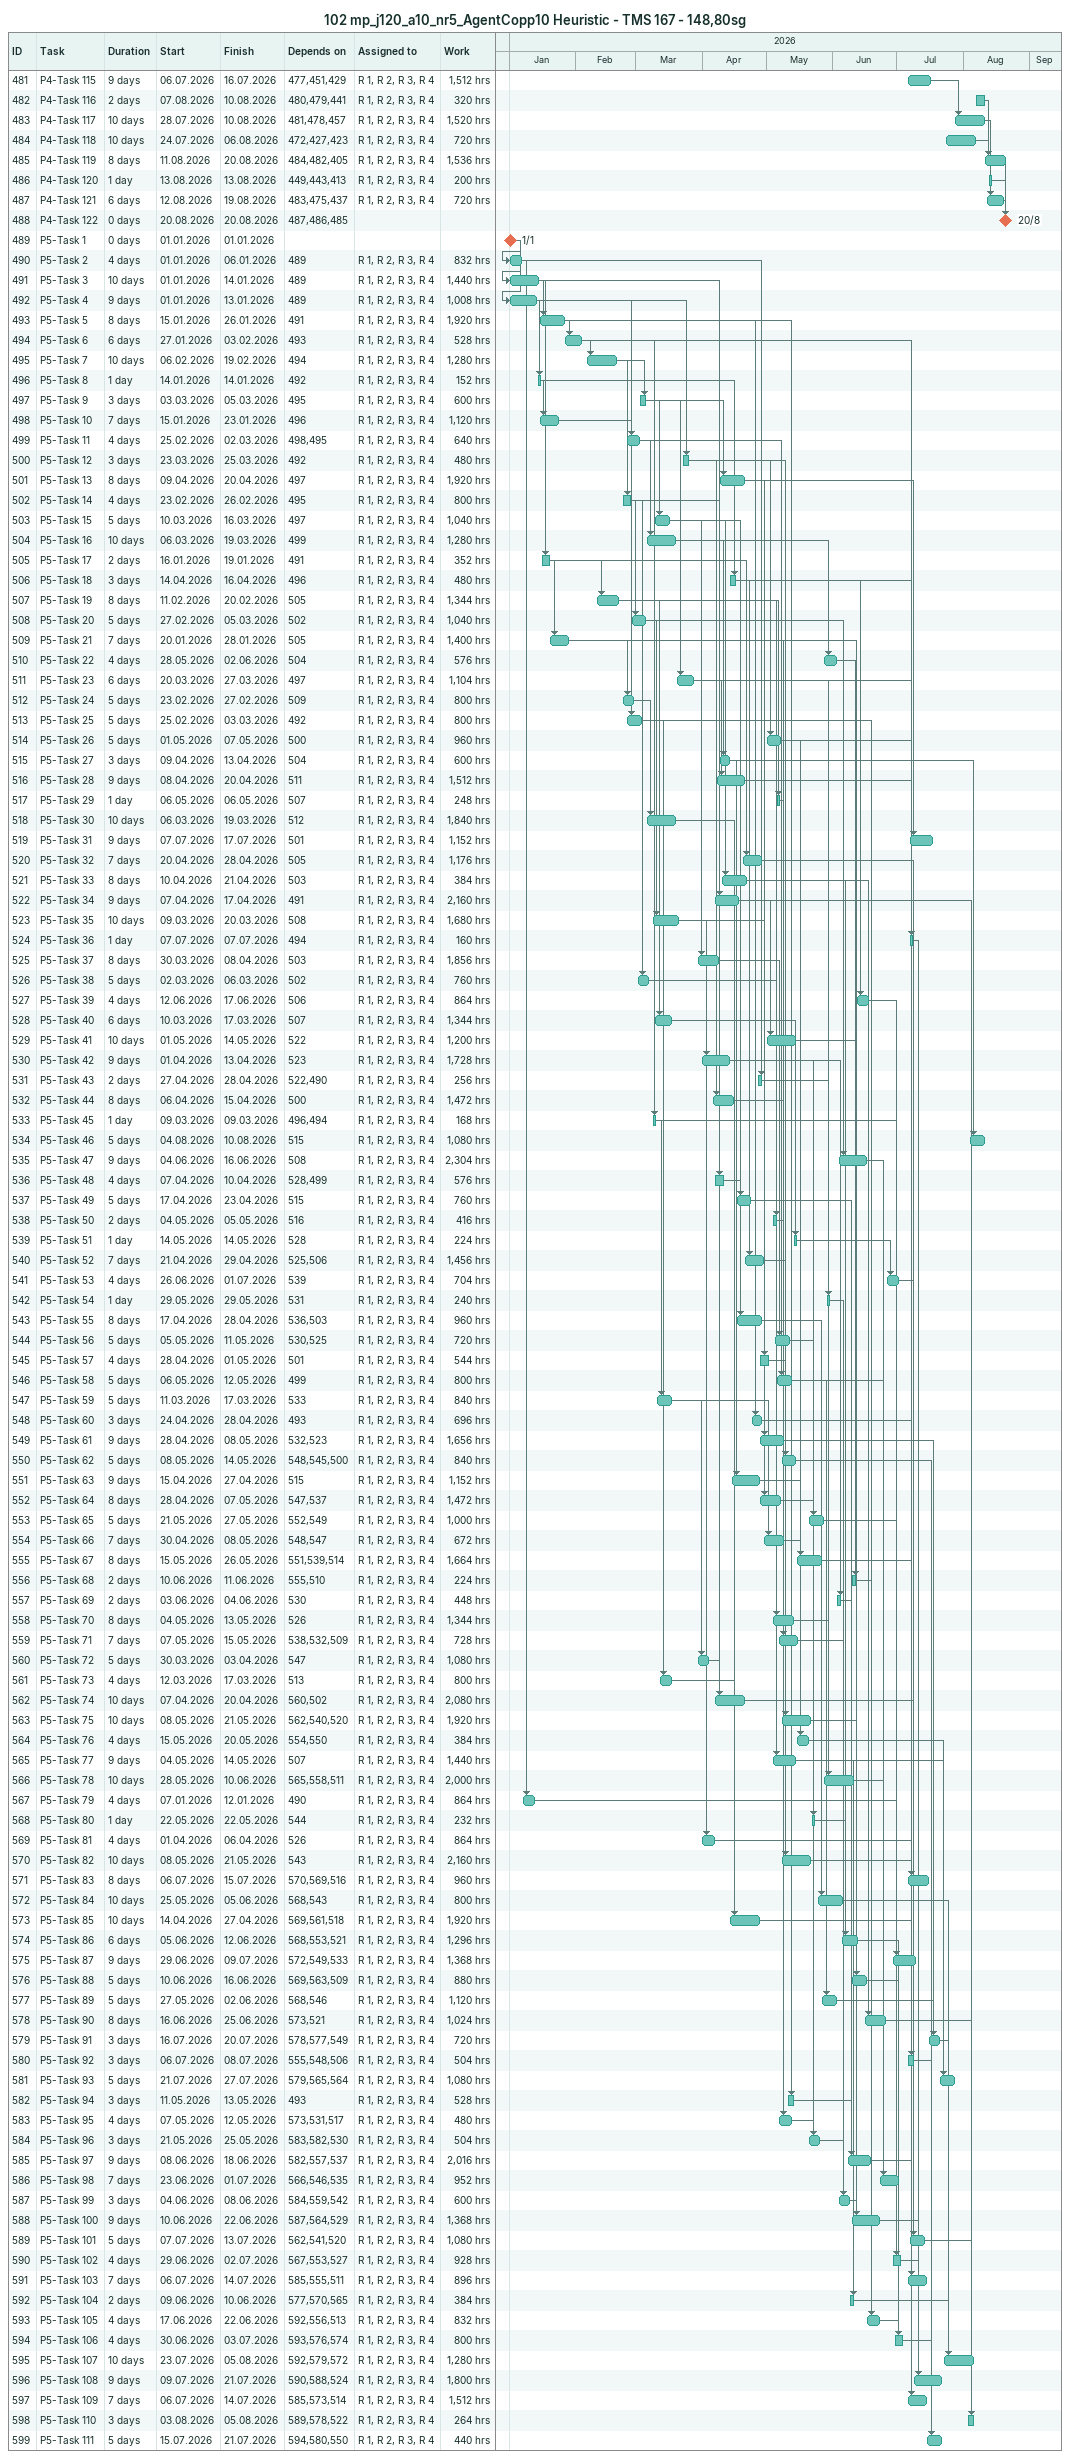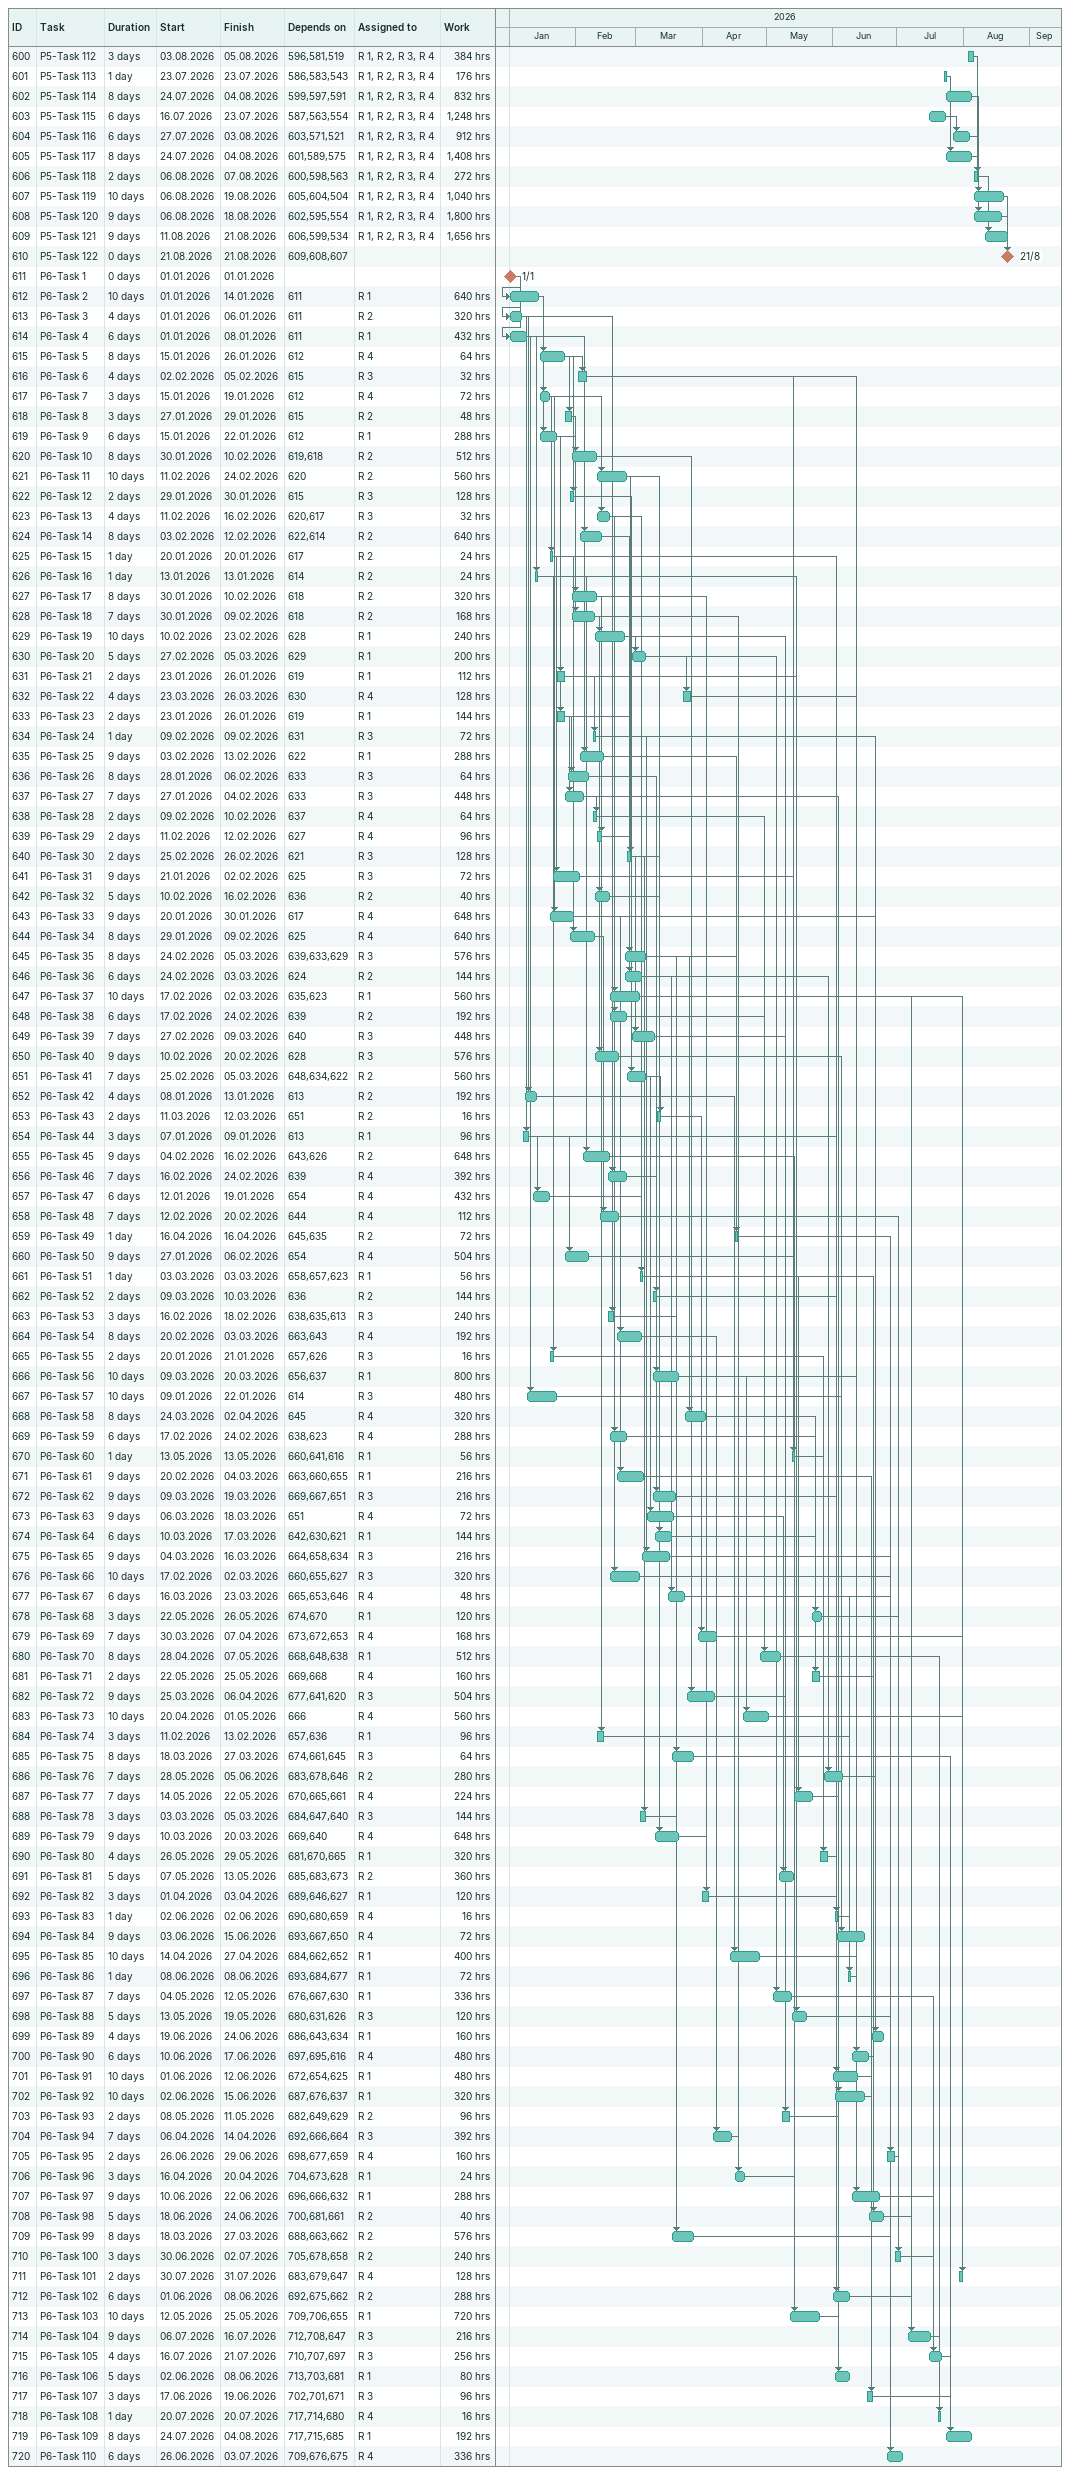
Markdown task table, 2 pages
102 mp_j120_a10_nr5_AgentCopp10 Heuristic - TMS 167 - 148,80sg

| ID | Task | Duration | Start | Finish | Predecessors | Resources | Work (h) |
|---|---|---|---|---|---|---|---|
| 481 | P4-Task 115 | 9d | 2026-07-06 | 2026-07-16 | 477, 451, 429 | R 1, R 2, R 3, R 4 | 1512 |
| 482 | P4-Task 116 | 2d | 2026-08-07 | 2026-08-10 | 480, 479, 441 | R 1, R 2, R 3, R 4 | 320 |
| 483 | P4-Task 117 | 10d | 2026-07-28 | 2026-08-10 | 481, 478, 457 | R 1, R 2, R 3, R 4 | 1520 |
| 484 | P4-Task 118 | 10d | 2026-07-24 | 2026-08-06 | 472, 427, 423 | R 1, R 2, R 3, R 4 | 720 |
| 485 | P4-Task 119 | 8d | 2026-08-11 | 2026-08-20 | 484, 482, 405 | R 1, R 2, R 3, R 4 | 1536 |
| 486 | P4-Task 120 | 1d | 2026-08-13 | 2026-08-13 | 449, 443, 413 | R 1, R 2, R 3, R 4 | 200 |
| 487 | P4-Task 121 | 6d | 2026-08-12 | 2026-08-19 | 483, 475, 437 | R 1, R 2, R 3, R 4 | 720 |
| 488 | P4-Task 122 | 0d | 2026-08-20 | 2026-08-20 | 487, 486, 485 |  |  |
| 489 | P5-Task 1 | 0d | 2026-01-01 | 2026-01-01 |  |  |  |
| 490 | P5-Task 2 | 4d | 2026-01-01 | 2026-01-06 | 489 | R 1, R 2, R 3, R 4 | 832 |
| 491 | P5-Task 3 | 10d | 2026-01-01 | 2026-01-14 | 489 | R 1, R 2, R 3, R 4 | 1440 |
| 492 | P5-Task 4 | 9d | 2026-01-01 | 2026-01-13 | 489 | R 1, R 2, R 3, R 4 | 1008 |
| 493 | P5-Task 5 | 8d | 2026-01-15 | 2026-01-26 | 491 | R 1, R 2, R 3, R 4 | 1920 |
| 494 | P5-Task 6 | 6d | 2026-01-27 | 2026-02-03 | 493 | R 1, R 2, R 3, R 4 | 528 |
| 495 | P5-Task 7 | 10d | 2026-02-06 | 2026-02-19 | 494 | R 1, R 2, R 3, R 4 | 1280 |
| 496 | P5-Task 8 | 1d | 2026-01-14 | 2026-01-14 | 492 | R 1, R 2, R 3, R 4 | 152 |
| 497 | P5-Task 9 | 3d | 2026-03-03 | 2026-03-05 | 495 | R 1, R 2, R 3, R 4 | 600 |
| 498 | P5-Task 10 | 7d | 2026-01-15 | 2026-01-23 | 496 | R 1, R 2, R 3, R 4 | 1120 |
| 499 | P5-Task 11 | 4d | 2026-02-25 | 2026-03-02 | 498, 495 | R 1, R 2, R 3, R 4 | 640 |
| 500 | P5-Task 12 | 3d | 2026-03-23 | 2026-03-25 | 492 | R 1, R 2, R 3, R 4 | 480 |
| 501 | P5-Task 13 | 8d | 2026-04-09 | 2026-04-20 | 497 | R 1, R 2, R 3, R 4 | 1920 |
| 502 | P5-Task 14 | 4d | 2026-02-23 | 2026-02-26 | 495 | R 1, R 2, R 3, R 4 | 800 |
| 503 | P5-Task 15 | 5d | 2026-03-10 | 2026-03-16 | 497 | R 1, R 2, R 3, R 4 | 1040 |
| 504 | P5-Task 16 | 10d | 2026-03-06 | 2026-03-19 | 499 | R 1, R 2, R 3, R 4 | 1280 |
| 505 | P5-Task 17 | 2d | 2026-01-16 | 2026-01-19 | 491 | R 1, R 2, R 3, R 4 | 352 |
| 506 | P5-Task 18 | 3d | 2026-04-14 | 2026-04-16 | 496 | R 1, R 2, R 3, R 4 | 480 |
| 507 | P5-Task 19 | 8d | 2026-02-11 | 2026-02-20 | 505 | R 1, R 2, R 3, R 4 | 1344 |
| 508 | P5-Task 20 | 5d | 2026-02-27 | 2026-03-05 | 502 | R 1, R 2, R 3, R 4 | 1040 |
| 509 | P5-Task 21 | 7d | 2026-01-20 | 2026-01-28 | 505 | R 1, R 2, R 3, R 4 | 1400 |
| 510 | P5-Task 22 | 4d | 2026-05-28 | 2026-06-02 | 504 | R 1, R 2, R 3, R 4 | 576 |
| 511 | P5-Task 23 | 6d | 2026-03-20 | 2026-03-27 | 497 | R 1, R 2, R 3, R 4 | 1104 |
| 512 | P5-Task 24 | 5d | 2026-02-23 | 2026-02-27 | 509 | R 1, R 2, R 3, R 4 | 800 |
| 513 | P5-Task 25 | 5d | 2026-02-25 | 2026-03-03 | 492 | R 1, R 2, R 3, R 4 | 800 |
| 514 | P5-Task 26 | 5d | 2026-05-01 | 2026-05-07 | 500 | R 1, R 2, R 3, R 4 | 960 |
| 515 | P5-Task 27 | 3d | 2026-04-09 | 2026-04-13 | 504 | R 1, R 2, R 3, R 4 | 600 |
| 516 | P5-Task 28 | 9d | 2026-04-08 | 2026-04-20 | 511 | R 1, R 2, R 3, R 4 | 1512 |
| 517 | P5-Task 29 | 1d | 2026-05-06 | 2026-05-06 | 507 | R 1, R 2, R 3, R 4 | 248 |
| 518 | P5-Task 30 | 10d | 2026-03-06 | 2026-03-19 | 512 | R 1, R 2, R 3, R 4 | 1840 |
| 519 | P5-Task 31 | 9d | 2026-07-07 | 2026-07-17 | 501 | R 1, R 2, R 3, R 4 | 1152 |
| 520 | P5-Task 32 | 7d | 2026-04-20 | 2026-04-28 | 505 | R 1, R 2, R 3, R 4 | 1176 |
| 521 | P5-Task 33 | 8d | 2026-04-10 | 2026-04-21 | 503 | R 1, R 2, R 3, R 4 | 384 |
| 522 | P5-Task 34 | 9d | 2026-04-07 | 2026-04-17 | 491 | R 1, R 2, R 3, R 4 | 2160 |
| 523 | P5-Task 35 | 10d | 2026-03-09 | 2026-03-20 | 508 | R 1, R 2, R 3, R 4 | 1680 |
| 524 | P5-Task 36 | 1d | 2026-07-07 | 2026-07-07 | 494 | R 1, R 2, R 3, R 4 | 160 |
| 525 | P5-Task 37 | 8d | 2026-03-30 | 2026-04-08 | 503 | R 1, R 2, R 3, R 4 | 1856 |
| 526 | P5-Task 38 | 5d | 2026-03-02 | 2026-03-06 | 502 | R 1, R 2, R 3, R 4 | 760 |
| 527 | P5-Task 39 | 4d | 2026-06-12 | 2026-06-17 | 506 | R 1, R 2, R 3, R 4 | 864 |
| 528 | P5-Task 40 | 6d | 2026-03-10 | 2026-03-17 | 507 | R 1, R 2, R 3, R 4 | 1344 |
| 529 | P5-Task 41 | 10d | 2026-05-01 | 2026-05-14 | 522 | R 1, R 2, R 3, R 4 | 1200 |
| 530 | P5-Task 42 | 9d | 2026-04-01 | 2026-04-13 | 523 | R 1, R 2, R 3, R 4 | 1728 |
| 531 | P5-Task 43 | 2d | 2026-04-27 | 2026-04-28 | 522, 490 | R 1, R 2, R 3, R 4 | 256 |
| 532 | P5-Task 44 | 8d | 2026-04-06 | 2026-04-15 | 500 | R 1, R 2, R 3, R 4 | 1472 |
| 533 | P5-Task 45 | 1d | 2026-03-09 | 2026-03-09 | 496, 494 | R 1, R 2, R 3, R 4 | 168 |
| 534 | P5-Task 46 | 5d | 2026-08-04 | 2026-08-10 | 515 | R 1, R 2, R 3, R 4 | 1080 |
| 535 | P5-Task 47 | 9d | 2026-06-04 | 2026-06-16 | 508 | R 1, R 2, R 3, R 4 | 2304 |
| 536 | P5-Task 48 | 4d | 2026-04-07 | 2026-04-10 | 528, 499 | R 1, R 2, R 3, R 4 | 576 |
| 537 | P5-Task 49 | 5d | 2026-04-17 | 2026-04-23 | 515 | R 1, R 2, R 3, R 4 | 760 |
| 538 | P5-Task 50 | 2d | 2026-05-04 | 2026-05-05 | 516 | R 1, R 2, R 3, R 4 | 416 |
| 539 | P5-Task 51 | 1d | 2026-05-14 | 2026-05-14 | 528 | R 1, R 2, R 3, R 4 | 224 |
| 540 | P5-Task 52 | 7d | 2026-04-21 | 2026-04-29 | 525, 506 | R 1, R 2, R 3, R 4 | 1456 |
| 541 | P5-Task 53 | 4d | 2026-06-26 | 2026-07-01 | 539 | R 1, R 2, R 3, R 4 | 704 |
| 542 | P5-Task 54 | 1d | 2026-05-29 | 2026-05-29 | 531 | R 1, R 2, R 3, R 4 | 240 |
| 543 | P5-Task 55 | 8d | 2026-04-17 | 2026-04-28 | 536, 503 | R 1, R 2, R 3, R 4 | 960 |
| 544 | P5-Task 56 | 5d | 2026-05-05 | 2026-05-11 | 530, 525 | R 1, R 2, R 3, R 4 | 720 |
| 545 | P5-Task 57 | 4d | 2026-04-28 | 2026-05-01 | 501 | R 1, R 2, R 3, R 4 | 544 |
| 546 | P5-Task 58 | 5d | 2026-05-06 | 2026-05-12 | 499 | R 1, R 2, R 3, R 4 | 800 |
| 547 | P5-Task 59 | 5d | 2026-03-11 | 2026-03-17 | 533 | R 1, R 2, R 3, R 4 | 840 |
| 548 | P5-Task 60 | 3d | 2026-04-24 | 2026-04-28 | 493 | R 1, R 2, R 3, R 4 | 696 |
| 549 | P5-Task 61 | 9d | 2026-04-28 | 2026-05-08 | 532, 523 | R 1, R 2, R 3, R 4 | 1656 |
| 550 | P5-Task 62 | 5d | 2026-05-08 | 2026-05-14 | 548, 545, 500 | R 1, R 2, R 3, R 4 | 840 |
| 551 | P5-Task 63 | 9d | 2026-04-15 | 2026-04-27 | 515 | R 1, R 2, R 3, R 4 | 1152 |
| 552 | P5-Task 64 | 8d | 2026-04-28 | 2026-05-07 | 547, 537 | R 1, R 2, R 3, R 4 | 1472 |
| 553 | P5-Task 65 | 5d | 2026-05-21 | 2026-05-27 | 552, 549 | R 1, R 2, R 3, R 4 | 1000 |
| 554 | P5-Task 66 | 7d | 2026-04-30 | 2026-05-08 | 548, 547 | R 1, R 2, R 3, R 4 | 672 |
| 555 | P5-Task 67 | 8d | 2026-05-15 | 2026-05-26 | 551, 539, 514 | R 1, R 2, R 3, R 4 | 1664 |
| 556 | P5-Task 68 | 2d | 2026-06-10 | 2026-06-11 | 555, 510 | R 1, R 2, R 3, R 4 | 224 |
| 557 | P5-Task 69 | 2d | 2026-06-03 | 2026-06-04 | 530 | R 1, R 2, R 3, R 4 | 448 |
| 558 | P5-Task 70 | 8d | 2026-05-04 | 2026-05-13 | 526 | R 1, R 2, R 3, R 4 | 1344 |
| 559 | P5-Task 71 | 7d | 2026-05-07 | 2026-05-15 | 538, 532, 509 | R 1, R 2, R 3, R 4 | 728 |
| 560 | P5-Task 72 | 5d | 2026-03-30 | 2026-04-03 | 547 | R 1, R 2, R 3, R 4 | 1080 |
| 561 | P5-Task 73 | 4d | 2026-03-12 | 2026-03-17 | 513 | R 1, R 2, R 3, R 4 | 800 |
| 562 | P5-Task 74 | 10d | 2026-04-07 | 2026-04-20 | 560, 502 | R 1, R 2, R 3, R 4 | 2080 |
| 563 | P5-Task 75 | 10d | 2026-05-08 | 2026-05-21 | 562, 540, 520 | R 1, R 2, R 3, R 4 | 1920 |
| 564 | P5-Task 76 | 4d | 2026-05-15 | 2026-05-20 | 554, 550 | R 1, R 2, R 3, R 4 | 384 |
| 565 | P5-Task 77 | 9d | 2026-05-04 | 2026-05-14 | 507 | R 1, R 2, R 3, R 4 | 1440 |
| 566 | P5-Task 78 | 10d | 2026-05-28 | 2026-06-10 | 565, 558, 511 | R 1, R 2, R 3, R 4 | 2000 |
| 567 | P5-Task 79 | 4d | 2026-01-07 | 2026-01-12 | 490 | R 1, R 2, R 3, R 4 | 864 |
| 568 | P5-Task 80 | 1d | 2026-05-22 | 2026-05-22 | 544 | R 1, R 2, R 3, R 4 | 232 |
| 569 | P5-Task 81 | 4d | 2026-04-01 | 2026-04-06 | 526 | R 1, R 2, R 3, R 4 | 864 |
| 570 | P5-Task 82 | 10d | 2026-05-08 | 2026-05-21 | 543 | R 1, R 2, R 3, R 4 | 2160 |
| 571 | P5-Task 83 | 8d | 2026-07-06 | 2026-07-15 | 570, 569, 516 | R 1, R 2, R 3, R 4 | 960 |
| 572 | P5-Task 84 | 10d | 2026-05-25 | 2026-06-05 | 568, 543 | R 1, R 2, R 3, R 4 | 800 |
| 573 | P5-Task 85 | 10d | 2026-04-14 | 2026-04-27 | 569, 561, 518 | R 1, R 2, R 3, R 4 | 1920 |
| 574 | P5-Task 86 | 6d | 2026-06-05 | 2026-06-12 | 568, 553, 521 | R 1, R 2, R 3, R 4 | 1296 |
| 575 | P5-Task 87 | 9d | 2026-06-29 | 2026-07-09 | 572, 549, 533 | R 1, R 2, R 3, R 4 | 1368 |
| 576 | P5-Task 88 | 5d | 2026-06-10 | 2026-06-16 | 569, 563, 509 | R 1, R 2, R 3, R 4 | 880 |
| 577 | P5-Task 89 | 5d | 2026-05-27 | 2026-06-02 | 568, 546 | R 1, R 2, R 3, R 4 | 1120 |
| 578 | P5-Task 90 | 8d | 2026-06-16 | 2026-06-25 | 573, 521 | R 1, R 2, R 3, R 4 | 1024 |
| 579 | P5-Task 91 | 3d | 2026-07-16 | 2026-07-20 | 578, 577, 549 | R 1, R 2, R 3, R 4 | 720 |
| 580 | P5-Task 92 | 3d | 2026-07-06 | 2026-07-08 | 555, 548, 506 | R 1, R 2, R 3, R 4 | 504 |
| 581 | P5-Task 93 | 5d | 2026-07-21 | 2026-07-27 | 579, 565, 564 | R 1, R 2, R 3, R 4 | 1080 |
| 582 | P5-Task 94 | 3d | 2026-05-11 | 2026-05-13 | 493 | R 1, R 2, R 3, R 4 | 528 |
| 583 | P5-Task 95 | 4d | 2026-05-07 | 2026-05-12 | 573, 531, 517 | R 1, R 2, R 3, R 4 | 480 |
| 584 | P5-Task 96 | 3d | 2026-05-21 | 2026-05-25 | 583, 582, 530 | R 1, R 2, R 3, R 4 | 504 |
| 585 | P5-Task 97 | 9d | 2026-06-08 | 2026-06-18 | 582, 557, 537 | R 1, R 2, R 3, R 4 | 2016 |
| 586 | P5-Task 98 | 7d | 2026-06-23 | 2026-07-01 | 566, 546, 535 | R 1, R 2, R 3, R 4 | 952 |
| 587 | P5-Task 99 | 3d | 2026-06-04 | 2026-06-08 | 584, 559, 542 | R 1, R 2, R 3, R 4 | 600 |
| 588 | P5-Task 100 | 9d | 2026-06-10 | 2026-06-22 | 587, 564, 529 | R 1, R 2, R 3, R 4 | 1368 |
| 589 | P5-Task 101 | 5d | 2026-07-07 | 2026-07-13 | 562, 541, 520 | R 1, R 2, R 3, R 4 | 1080 |
| 590 | P5-Task 102 | 4d | 2026-06-29 | 2026-07-02 | 567, 553, 527 | R 1, R 2, R 3, R 4 | 928 |
| 591 | P5-Task 103 | 7d | 2026-07-06 | 2026-07-14 | 585, 555, 511 | R 1, R 2, R 3, R 4 | 896 |
| 592 | P5-Task 104 | 2d | 2026-06-09 | 2026-06-10 | 577, 570, 565 | R 1, R 2, R 3, R 4 | 384 |
| 593 | P5-Task 105 | 4d | 2026-06-17 | 2026-06-22 | 592, 556, 513 | R 1, R 2, R 3, R 4 | 832 |
| 594 | P5-Task 106 | 4d | 2026-06-30 | 2026-07-03 | 593, 576, 574 | R 1, R 2, R 3, R 4 | 800 |
| 595 | P5-Task 107 | 10d | 2026-07-23 | 2026-08-05 | 592, 579, 572 | R 1, R 2, R 3, R 4 | 1280 |
| 596 | P5-Task 108 | 9d | 2026-07-09 | 2026-07-21 | 590, 588, 524 | R 1, R 2, R 3, R 4 | 1800 |
| 597 | P5-Task 109 | 7d | 2026-07-06 | 2026-07-14 | 585, 573, 514 | R 1, R 2, R 3, R 4 | 1512 |
| 598 | P5-Task 110 | 3d | 2026-08-03 | 2026-08-05 | 589, 578, 522 | R 1, R 2, R 3, R 4 | 264 |
| 599 | P5-Task 111 | 5d | 2026-07-15 | 2026-07-21 | 594, 580, 550 | R 1, R 2, R 3, R 4 | 440 |
| 600 | P5-Task 112 | 3d | 2026-08-03 | 2026-08-05 | 596, 581, 519 | R 1, R 2, R 3, R 4 | 384 |
| 601 | P5-Task 113 | 1d | 2026-07-23 | 2026-07-23 | 586, 583, 543 | R 1, R 2, R 3, R 4 | 176 |
| 602 | P5-Task 114 | 8d | 2026-07-24 | 2026-08-04 | 599, 597, 591 | R 1, R 2, R 3, R 4 | 832 |
| 603 | P5-Task 115 | 6d | 2026-07-16 | 2026-07-23 | 587, 563, 554 | R 1, R 2, R 3, R 4 | 1248 |
| 604 | P5-Task 116 | 6d | 2026-07-27 | 2026-08-03 | 603, 571, 521 | R 1, R 2, R 3, R 4 | 912 |
| 605 | P5-Task 117 | 8d | 2026-07-24 | 2026-08-04 | 601, 589, 575 | R 1, R 2, R 3, R 4 | 1408 |
| 606 | P5-Task 118 | 2d | 2026-08-06 | 2026-08-07 | 600, 598, 563 | R 1, R 2, R 3, R 4 | 272 |
| 607 | P5-Task 119 | 10d | 2026-08-06 | 2026-08-19 | 605, 604, 504 | R 1, R 2, R 3, R 4 | 1040 |
| 608 | P5-Task 120 | 9d | 2026-08-06 | 2026-08-18 | 602, 595, 554 | R 1, R 2, R 3, R 4 | 1800 |
| 609 | P5-Task 121 | 9d | 2026-08-11 | 2026-08-21 | 606, 599, 534 | R 1, R 2, R 3, R 4 | 1656 |
| 610 | P5-Task 122 | 0d | 2026-08-21 | 2026-08-21 | 609, 608, 607 |  |  |
| 611 | P6-Task 1 | 0d | 2026-01-01 | 2026-01-01 |  |  |  |
| 612 | P6-Task 2 | 10d | 2026-01-01 | 2026-01-14 | 611 | R 1 | 640 |
| 613 | P6-Task 3 | 4d | 2026-01-01 | 2026-01-06 | 611 | R 2 | 320 |
| 614 | P6-Task 4 | 6d | 2026-01-01 | 2026-01-08 | 611 | R 1 | 432 |
| 615 | P6-Task 5 | 8d | 2026-01-15 | 2026-01-26 | 612 | R 4 | 64 |
| 616 | P6-Task 6 | 4d | 2026-02-02 | 2026-02-05 | 615 | R 3 | 32 |
| 617 | P6-Task 7 | 3d | 2026-01-15 | 2026-01-19 | 612 | R 4 | 72 |
| 618 | P6-Task 8 | 3d | 2026-01-27 | 2026-01-29 | 615 | R 2 | 48 |
| 619 | P6-Task 9 | 6d | 2026-01-15 | 2026-01-22 | 612 | R 1 | 288 |
| 620 | P6-Task 10 | 8d | 2026-01-30 | 2026-02-10 | 619, 618 | R 2 | 512 |
| 621 | P6-Task 11 | 10d | 2026-02-11 | 2026-02-24 | 620 | R 2 | 560 |
| 622 | P6-Task 12 | 2d | 2026-01-29 | 2026-01-30 | 615 | R 3 | 128 |
| 623 | P6-Task 13 | 4d | 2026-02-11 | 2026-02-16 | 620, 617 | R 3 | 32 |
| 624 | P6-Task 14 | 8d | 2026-02-03 | 2026-02-12 | 622, 614 | R 2 | 640 |
| 625 | P6-Task 15 | 1d | 2026-01-20 | 2026-01-20 | 617 | R 2 | 24 |
| 626 | P6-Task 16 | 1d | 2026-01-13 | 2026-01-13 | 614 | R 2 | 24 |
| 627 | P6-Task 17 | 8d | 2026-01-30 | 2026-02-10 | 618 | R 2 | 320 |
| 628 | P6-Task 18 | 7d | 2026-01-30 | 2026-02-09 | 618 | R 2 | 168 |
| 629 | P6-Task 19 | 10d | 2026-02-10 | 2026-02-23 | 628 | R 1 | 240 |
| 630 | P6-Task 20 | 5d | 2026-02-27 | 2026-03-05 | 629 | R 1 | 200 |
| 631 | P6-Task 21 | 2d | 2026-01-23 | 2026-01-26 | 619 | R 1 | 112 |
| 632 | P6-Task 22 | 4d | 2026-03-23 | 2026-03-26 | 630 | R 4 | 128 |
| 633 | P6-Task 23 | 2d | 2026-01-23 | 2026-01-26 | 619 | R 1 | 144 |
| 634 | P6-Task 24 | 1d | 2026-02-09 | 2026-02-09 | 631 | R 3 | 72 |
| 635 | P6-Task 25 | 9d | 2026-02-03 | 2026-02-13 | 622 | R 1 | 288 |
| 636 | P6-Task 26 | 8d | 2026-01-28 | 2026-02-06 | 633 | R 3 | 64 |
| 637 | P6-Task 27 | 7d | 2026-01-27 | 2026-02-04 | 633 | R 3 | 448 |
| 638 | P6-Task 28 | 2d | 2026-02-09 | 2026-02-10 | 637 | R 4 | 64 |
| 639 | P6-Task 29 | 2d | 2026-02-11 | 2026-02-12 | 627 | R 4 | 96 |
| 640 | P6-Task 30 | 2d | 2026-02-25 | 2026-02-26 | 621 | R 3 | 128 |
| 641 | P6-Task 31 | 9d | 2026-01-21 | 2026-02-02 | 625 | R 3 | 72 |
| 642 | P6-Task 32 | 5d | 2026-02-10 | 2026-02-16 | 636 | R 2 | 40 |
| 643 | P6-Task 33 | 9d | 2026-01-20 | 2026-01-30 | 617 | R 4 | 648 |
| 644 | P6-Task 34 | 8d | 2026-01-29 | 2026-02-09 | 625 | R 4 | 640 |
| 645 | P6-Task 35 | 8d | 2026-02-24 | 2026-03-05 | 639, 633, 629 | R 3 | 576 |
| 646 | P6-Task 36 | 6d | 2026-02-24 | 2026-03-03 | 624 | R 2 | 144 |
| 647 | P6-Task 37 | 10d | 2026-02-17 | 2026-03-02 | 635, 623 | R 1 | 560 |
| 648 | P6-Task 38 | 6d | 2026-02-17 | 2026-02-24 | 639 | R 2 | 192 |
| 649 | P6-Task 39 | 7d | 2026-02-27 | 2026-03-09 | 640 | R 3 | 448 |
| 650 | P6-Task 40 | 9d | 2026-02-10 | 2026-02-20 | 628 | R 3 | 576 |
| 651 | P6-Task 41 | 7d | 2026-02-25 | 2026-03-05 | 648, 634, 622 | R 2 | 560 |
| 652 | P6-Task 42 | 4d | 2026-01-08 | 2026-01-13 | 613 | R 2 | 192 |
| 653 | P6-Task 43 | 2d | 2026-03-11 | 2026-03-12 | 651 | R 2 | 16 |
| 654 | P6-Task 44 | 3d | 2026-01-07 | 2026-01-09 | 613 | R 1 | 96 |
| 655 | P6-Task 45 | 9d | 2026-02-04 | 2026-02-16 | 643, 626 | R 2 | 648 |
| 656 | P6-Task 46 | 7d | 2026-02-16 | 2026-02-24 | 639 | R 4 | 392 |
| 657 | P6-Task 47 | 6d | 2026-01-12 | 2026-01-19 | 654 | R 4 | 432 |
| 658 | P6-Task 48 | 7d | 2026-02-12 | 2026-02-20 | 644 | R 4 | 112 |
| 659 | P6-Task 49 | 1d | 2026-04-16 | 2026-04-16 | 645, 635 | R 2 | 72 |
| 660 | P6-Task 50 | 9d | 2026-01-27 | 2026-02-06 | 654 | R 4 | 504 |
| 661 | P6-Task 51 | 1d | 2026-03-03 | 2026-03-03 | 658, 657, 623 | R 1 | 56 |
| 662 | P6-Task 52 | 2d | 2026-03-09 | 2026-03-10 | 636 | R 2 | 144 |
| 663 | P6-Task 53 | 3d | 2026-02-16 | 2026-02-18 | 638, 635, 613 | R 3 | 240 |
| 664 | P6-Task 54 | 8d | 2026-02-20 | 2026-03-03 | 663, 643 | R 4 | 192 |
| 665 | P6-Task 55 | 2d | 2026-01-20 | 2026-01-21 | 657, 626 | R 3 | 16 |
| 666 | P6-Task 56 | 10d | 2026-03-09 | 2026-03-20 | 656, 637 | R 1 | 800 |
| 667 | P6-Task 57 | 10d | 2026-01-09 | 2026-01-22 | 614 | R 3 | 480 |
| 668 | P6-Task 58 | 8d | 2026-03-24 | 2026-04-02 | 645 | R 4 | 320 |
| 669 | P6-Task 59 | 6d | 2026-02-17 | 2026-02-24 | 638, 623 | R 4 | 288 |
| 670 | P6-Task 60 | 1d | 2026-05-13 | 2026-05-13 | 660, 641, 616 | R 1 | 56 |
| 671 | P6-Task 61 | 9d | 2026-02-20 | 2026-03-04 | 663, 660, 655 | R 1 | 216 |
| 672 | P6-Task 62 | 9d | 2026-03-09 | 2026-03-19 | 669, 667, 651 | R 3 | 216 |
| 673 | P6-Task 63 | 9d | 2026-03-06 | 2026-03-18 | 651 | R 4 | 72 |
| 674 | P6-Task 64 | 6d | 2026-03-10 | 2026-03-17 | 642, 630, 621 | R 1 | 144 |
| 675 | P6-Task 65 | 9d | 2026-03-04 | 2026-03-16 | 664, 658, 634 | R 3 | 216 |
| 676 | P6-Task 66 | 10d | 2026-02-17 | 2026-03-02 | 660, 655, 627 | R 3 | 320 |
| 677 | P6-Task 67 | 6d | 2026-03-16 | 2026-03-23 | 665, 653, 646 | R 4 | 48 |
| 678 | P6-Task 68 | 3d | 2026-05-22 | 2026-05-26 | 674, 670 | R 1 | 120 |
| 679 | P6-Task 69 | 7d | 2026-03-30 | 2026-04-07 | 673, 672, 653 | R 4 | 168 |
| 680 | P6-Task 70 | 8d | 2026-04-28 | 2026-05-07 | 668, 648, 638 | R 1 | 512 |
| 681 | P6-Task 71 | 2d | 2026-05-22 | 2026-05-25 | 669, 668 | R 4 | 160 |
| 682 | P6-Task 72 | 9d | 2026-03-25 | 2026-04-06 | 677, 641, 620 | R 3 | 504 |
| 683 | P6-Task 73 | 10d | 2026-04-20 | 2026-05-01 | 666 | R 4 | 560 |
| 684 | P6-Task 74 | 3d | 2026-02-11 | 2026-02-13 | 657, 636 | R 1 | 96 |
| 685 | P6-Task 75 | 8d | 2026-03-18 | 2026-03-27 | 674, 661, 645 | R 3 | 64 |
| 686 | P6-Task 76 | 7d | 2026-05-28 | 2026-06-05 | 683, 678, 646 | R 2 | 280 |
| 687 | P6-Task 77 | 7d | 2026-05-14 | 2026-05-22 | 670, 665, 661 | R 4 | 224 |
| 688 | P6-Task 78 | 3d | 2026-03-03 | 2026-03-05 | 684, 647, 640 | R 3 | 144 |
| 689 | P6-Task 79 | 9d | 2026-03-10 | 2026-03-20 | 669, 640 | R 4 | 648 |
| 690 | P6-Task 80 | 4d | 2026-05-26 | 2026-05-29 | 681, 670, 665 | R 1 | 320 |
| 691 | P6-Task 81 | 5d | 2026-05-07 | 2026-05-13 | 685, 683, 673 | R 2 | 360 |
| 692 | P6-Task 82 | 3d | 2026-04-01 | 2026-04-03 | 689, 646, 627 | R 1 | 120 |
| 693 | P6-Task 83 | 1d | 2026-06-02 | 2026-06-02 | 690, 680, 659 | R 4 | 16 |
| 694 | P6-Task 84 | 9d | 2026-06-03 | 2026-06-15 | 693, 667, 650 | R 4 | 72 |
| 695 | P6-Task 85 | 10d | 2026-04-14 | 2026-04-27 | 684, 662, 652 | R 1 | 400 |
| 696 | P6-Task 86 | 1d | 2026-06-08 | 2026-06-08 | 693, 684, 677 | R 1 | 72 |
| 697 | P6-Task 87 | 7d | 2026-05-04 | 2026-05-12 | 676, 667, 630 | R 1 | 336 |
| 698 | P6-Task 88 | 5d | 2026-05-13 | 2026-05-19 | 680, 631, 626 | R 3 | 120 |
| 699 | P6-Task 89 | 4d | 2026-06-19 | 2026-06-24 | 686, 643, 634 | R 1 | 160 |
| 700 | P6-Task 90 | 6d | 2026-06-10 | 2026-06-17 | 697, 695, 616 | R 4 | 480 |
| 701 | P6-Task 91 | 10d | 2026-06-01 | 2026-06-12 | 672, 654, 625 | R 1 | 480 |
| 702 | P6-Task 92 | 10d | 2026-06-02 | 2026-06-15 | 687, 676, 637 | R 1 | 320 |
| 703 | P6-Task 93 | 2d | 2026-05-08 | 2026-05-11 | 682, 649, 629 | R 2 | 96 |
| 704 | P6-Task 94 | 7d | 2026-04-06 | 2026-04-14 | 692, 666, 664 | R 3 | 392 |
| 705 | P6-Task 95 | 2d | 2026-06-26 | 2026-06-29 | 698, 677, 659 | R 4 | 160 |
| 706 | P6-Task 96 | 3d | 2026-04-16 | 2026-04-20 | 704, 673, 628 | R 1 | 24 |
| 707 | P6-Task 97 | 9d | 2026-06-10 | 2026-06-22 | 696, 666, 632 | R 1 | 288 |
| 708 | P6-Task 98 | 5d | 2026-06-18 | 2026-06-24 | 700, 681, 661 | R 2 | 40 |
| 709 | P6-Task 99 | 8d | 2026-03-18 | 2026-03-27 | 688, 663, 662 | R 2 | 576 |
| 710 | P6-Task 100 | 3d | 2026-06-30 | 2026-07-02 | 705, 678, 658 | R 2 | 240 |
| 711 | P6-Task 101 | 2d | 2026-07-30 | 2026-07-31 | 683, 679, 647 | R 4 | 128 |
| 712 | P6-Task 102 | 6d | 2026-06-01 | 2026-06-08 | 692, 675, 662 | R 2 | 288 |
| 713 | P6-Task 103 | 10d | 2026-05-12 | 2026-05-25 | 709, 706, 655 | R 1 | 720 |
| 714 | P6-Task 104 | 9d | 2026-07-06 | 2026-07-16 | 712, 708, 647 | R 3 | 216 |
| 715 | P6-Task 105 | 4d | 2026-07-16 | 2026-07-21 | 710, 707, 697 | R 3 | 256 |
| 716 | P6-Task 106 | 5d | 2026-06-02 | 2026-06-08 | 713, 703, 681 | R 1 | 80 |
| 717 | P6-Task 107 | 3d | 2026-06-17 | 2026-06-19 | 702, 701, 671 | R 3 | 96 |
| 718 | P6-Task 108 | 1d | 2026-07-20 | 2026-07-20 | 717, 714, 680 | R 4 | 16 |
| 719 | P6-Task 109 | 8d | 2026-07-24 | 2026-08-04 | 717, 715, 685 | R 1 | 192 |
| 720 | P6-Task 110 | 6d | 2026-06-26 | 2026-07-03 | 709, 676, 675 | R 4 | 336 |
